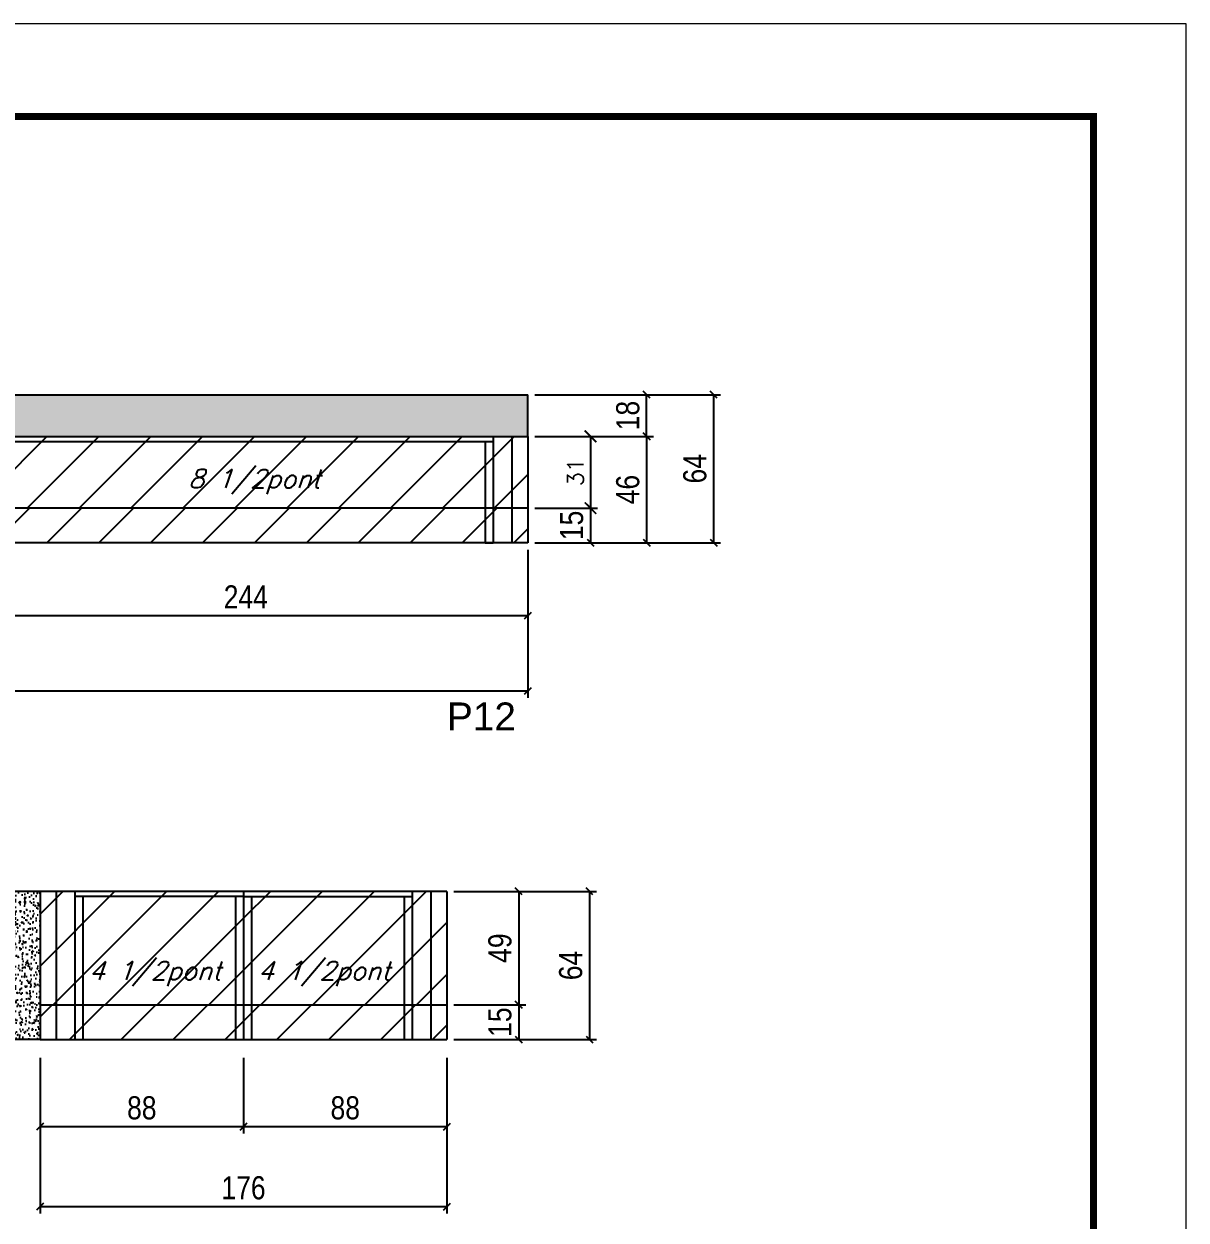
# Model space of a CAD drawing. Extents: x -10448 to -1189, y -11772 to 17235.
# Drawn here: x -9466 to -8963, y 12881 to 13399 of the extents above; entities that cross this region are included whole.
import ezdxf

# ---------------------------------------------------------------- set-up
doc = ezdxf.new("R2010")
doc.units = 0
doc.linetypes.add('DASHED', pattern=[0.75, 0.5, -0.25])
for name, color, linetype in [('5', 5, 'Continuous'), ('COTA', 241, 'Continuous'), ('Painéis', 200, 'Continuous'), ('Reaproveitamento', 251, 'Continuous'), ('SARR_2.2x7', 40, 'Continuous'), ('SARR_3.5x7', 81, 'Continuous'), ('texto', 7, 'Continuous')]:
    doc.layers.add(name, color=color, linetype=linetype)
doc.layers.add('Folhas', color=255, linetype='Continuous', lineweight=9)
doc.layers.add('SARRAFO DE PRESSAO', color=251, linetype='DASHED', lineweight=9)
doc.styles.add('COTA TECNICA', font='techl___.ttf', dxfattribs={"height": 10})
doc.styles.add('Romans', font='romans.shx')
doc.styles.get("Standard").update_dxf_attribs({"font": 'arial.ttf'})
doc.dimstyles.new('Cota Paínel', dxfattribs={"dimtxt": 7, "dimasz": 5, "dimexe": 3, "dimexo": 3, "dimgap": 3, "dimtad": 1, "dimdec": 1, "dimzin": 12, "dimdsep": 46, "dimtxsty": 'Romans', "dimblk": 'ARCHTICK', "dimcen": 0, "dimclrd": 4, "dimclre": 4, "dimclrt": 1, "dimadec": 1, "dimazin": 3, "dimtfac": 1, "dimtdec": 1, "dimtmove": 0, "dimatfit": 3, "dimldrblk": 'OBLIQUE', "dimfxl": 1, "dimtolj": 1, "dimtzin": 12, "dimarcsym": 0})
doc.dimstyles.new('PAINEL', dxfattribs={"dimtxt": 10, "dimasz": 3, "dimexe": 3, "dimexo": 3, "dimgap": 3, "dimtad": 1, "dimdec": 1, "dimzin": 12, "dimdsep": 46, "dimtxsty": 'COTA TECNICA', "dimblk1": 'OBLIQUE', "dimblk2": 'OBLIQUE', "dimsah": 1, "dimcen": 0.9, "dimclrd": 4, "dimclre": 4, "dimclrt": 240, "dimadec": 1, "dimazin": 3, "dimtfac": 1, "dimtdec": 1, "dimtmove": 0, "dimatfit": 3, "dimfxl": 1, "dimtolj": 1, "dimtzin": 12, "dimarcsym": 0})
pattern_1 = [(45, (-1593.5, 0), (-11.22532, 11.22532), [])]

# ---------------------------------------------------------------- blocks, each defined once
blk = doc.blocks.new('9999999999')
at = {"layer": 'Folhas'}
blk.add_lwpolyline([(98138.98, 34190.21), (99623.98, 34190.21), (99623.98, 35240.21), (98138.98, 35240.21)], close=True, dxfattribs=at)
at = {"layer": 'Folhas', "color": 30, "const_width": 3}
blk.add_lwpolyline([(98213.98, 34230.21), (99583.98, 34230.21), (99583.98, 35200.21), (98213.98, 35200.21)], close=True, dxfattribs=at)
blk = doc.blocks.new('_ArchTick')
at = {"color": 0, "linetype": 'ByBlock', "const_width": 0.15}
blk.add_lwpolyline([(-0.5, -0.5), (0.5, 0.5)], dxfattribs=at)
blk = doc.blocks.new('*D254')
at = {"layer": 'COTA', "color": 4, "lineweight": -2, "transparency": 16777216}
for p, q in [((-9245.01, 13220.16), (-9217.92, 13220.16)), ((-9220.92, 13220.16), (-9220.92, 13189.16)), ((-9245.01, 13189.16), (-9217.92, 13189.16))]:
    blk.add_line(p, q, dxfattribs=at)
at = {"layer": 'Defpoints', "color": 0, "transparency": 16777216}
for p in [(-9248.01, 13220.16), (-9248.01, 13189.16), (-9220.92, 13189.16)]:
    blk.add_point(p, dxfattribs=at)
at = {"layer": 'COTA', "color": 4, "lineweight": -2, "transparency": 16777216, "xscale": 5, "yscale": 5, "zscale": 5}
for p, rotation in [((-9220.92, 13220.16), 90), ((-9220.92, 13189.16), 270)]:
    blk.add_blockref('_ArchTick', p, dxfattribs=dict(at, rotation=rotation))
at = {"layer": 'COTA', "color": 1, "transparency": 16777216, "insert": (-9227.42, 13204.66), "char_height": 7, "attachment_point": 5, "rotation": 90, "style": 'Romans'}
blk.add_mtext('\\A1;31', dxfattribs=at)
blk = doc.blocks.new('_Oblique')
at = {"color": 0, "linetype": 'ByBlock', "lineweight": -2}
blk.add_line((-0.5, -0.5), (0.5, 0.5), dxfattribs=at)
blk = doc.blocks.new('*D257')
at = {"layer": 'COTA', "color": 4, "linetype": 'ByBlock', "lineweight": -2, "transparency": 16777216}
for p, q in [((-9492.01, 13171.16), (-9492.01, 13139.7)), ((-9248.01, 13171.16), (-9248.01, 13139.7)), ((-9492.01, 13142.7), (-9248.01, 13142.7))]:
    blk.add_line(p, q, dxfattribs=at)
at = {"layer": 'Defpoints', "color": 0, "linetype": 'ByBlock', "transparency": 16777216}
for p in [(-9492.01, 13174.16), (-9248.01, 13174.16), (-9248.01, 13142.7)]:
    blk.add_point(p, dxfattribs=at)
at = {"layer": 'COTA', "color": 4, "linetype": 'ByBlock', "lineweight": -2, "transparency": 16777216, "xscale": 3, "yscale": 3, "zscale": 3, "rotation": 180}
blk.add_blockref('_Oblique', (-9492.01, 13142.7), dxfattribs=at)
at = {"layer": 'COTA', "color": 4, "linetype": 'ByBlock', "lineweight": -2, "transparency": 16777216, "xscale": 3, "yscale": 3, "zscale": 3}
blk.add_blockref('_Oblique', (-9248.01, 13142.7), dxfattribs=at)
at = {"layer": 'COTA', "color": 240, "linetype": 'ByBlock', "transparency": 16777216, "insert": (-9370.01, 13150.77), "char_height": 10, "attachment_point": 5, "style": 'COTA TECNICA'}
blk.add_mtext('\\A1;244', dxfattribs=at)
blk = doc.blocks.new('*D258')
at = {"layer": 'COTA', "color": 4, "linetype": 'ByBlock', "lineweight": -2, "transparency": 16777216}
for p, q in [((-9817.01, 13156.16), (-9817.01, 13107.14)), ((-9248.01, 13156.16), (-9248.01, 13107.14)), ((-9817.01, 13110.14), (-9248.01, 13110.14))]:
    blk.add_line(p, q, dxfattribs=at)
at = {"layer": 'Defpoints', "color": 0, "linetype": 'ByBlock', "transparency": 16777216}
for p in [(-9817.01, 13159.16), (-9248.01, 13159.16), (-9248.01, 13110.14)]:
    blk.add_point(p, dxfattribs=at)
at = {"layer": 'COTA', "color": 4, "linetype": 'ByBlock', "lineweight": -2, "transparency": 16777216, "xscale": 3, "yscale": 3, "zscale": 3, "rotation": 180}
blk.add_blockref('_Oblique', (-9817.01, 13110.14), dxfattribs=at)
at = {"layer": 'COTA', "color": 4, "linetype": 'ByBlock', "lineweight": -2, "transparency": 16777216, "xscale": 3, "yscale": 3, "zscale": 3}
blk.add_blockref('_Oblique', (-9248.01, 13110.14), dxfattribs=at)
at = {"layer": 'COTA', "color": 240, "linetype": 'ByBlock', "transparency": 16777216, "insert": (-9542.01, 13118.28), "char_height": 10, "attachment_point": 5, "style": 'COTA TECNICA'}
blk.add_mtext('\\A1;569', dxfattribs=at)
blk = doc.blocks.new('*D269')
at = {"layer": 'COTA', "color": 4, "linetype": 'ByBlock', "lineweight": -2, "transparency": 16777216}
for p, q in [((-9245.01, 13238.16), (-9193.64, 13238.16)), ((-9196.64, 13220.16), (-9196.64, 13238.16)), ((-9245.01, 13220.16), (-9193.64, 13220.16))]:
    blk.add_line(p, q, dxfattribs=at)
at = {"layer": 'Defpoints', "color": 0, "linetype": 'ByBlock', "transparency": 16777216}
for p in [(-9248.01, 13238.16), (-9196.64, 13238.16), (-9248.01, 13220.16)]:
    blk.add_point(p, dxfattribs=at)
at = {"layer": 'COTA', "color": 4, "linetype": 'ByBlock', "lineweight": -2, "transparency": 16777216, "xscale": 3, "yscale": 3, "zscale": 3}
for p, rotation in [((-9196.64, 13238.16), 90), ((-9196.64, 13220.16), 270)]:
    blk.add_blockref('_Oblique', p, dxfattribs=dict(at, rotation=rotation))
at = {"layer": 'COTA', "color": 240, "linetype": 'ByBlock', "transparency": 16777216, "insert": (-9204.74, 13229.16), "char_height": 10, "attachment_point": 5, "rotation": 90, "style": 'COTA TECNICA'}
blk.add_mtext('\\A1;18', dxfattribs=at)
blk = doc.blocks.new('*D259')
at = {"layer": 'COTA', "color": 4, "linetype": 'ByBlock', "lineweight": -2, "transparency": 16777216}
for p, q in [((-9245.01, 13238.16), (-9164.64, 13238.16)), ((-9167.64, 13238.16), (-9167.64, 13174.16)), ((-9245.01, 13174.16), (-9164.64, 13174.16))]:
    blk.add_line(p, q, dxfattribs=at)
at = {"layer": 'Defpoints', "color": 0, "linetype": 'ByBlock', "transparency": 16777216}
for p in [(-9248.01, 13238.16), (-9248.01, 13174.16), (-9167.64, 13174.16)]:
    blk.add_point(p, dxfattribs=at)
at = {"layer": 'COTA', "color": 4, "linetype": 'ByBlock', "lineweight": -2, "transparency": 16777216, "xscale": 3, "yscale": 3, "zscale": 3}
for p, rotation in [((-9167.64, 13238.16), 90), ((-9167.64, 13174.16), 270)]:
    blk.add_blockref('_Oblique', p, dxfattribs=dict(at, rotation=rotation))
at = {"layer": 'COTA', "color": 240, "linetype": 'ByBlock', "transparency": 16777216, "insert": (-9175.74, 13206.16), "char_height": 10, "attachment_point": 5, "rotation": 90, "style": 'COTA TECNICA'}
blk.add_mtext('\\A1;64', dxfattribs=at)
blk = doc.blocks.new('*D239')
at = {"layer": 'COTA', "color": 4, "linetype": 'ByBlock', "lineweight": -2, "transparency": 16777216}
for p, q in [((-9371.01, 12951.39), (-9371.01, 12918.69)), ((-9283.01, 12951.39), (-9283.01, 12918.69)), ((-9283.01, 12921.69), (-9371.01, 12921.69))]:
    blk.add_line(p, q, dxfattribs=at)
at = {"layer": 'Defpoints', "color": 0, "linetype": 'ByBlock', "transparency": 16777216}
for p in [(-9371.01, 12954.39), (-9283.01, 12954.39), (-9371.01, 12921.69)]:
    blk.add_point(p, dxfattribs=at)
at = {"layer": 'COTA', "color": 4, "linetype": 'ByBlock', "lineweight": -2, "transparency": 16777216, "xscale": 3, "yscale": 3, "zscale": 3, "rotation": 180}
blk.add_blockref('_Oblique', (-9371.01, 12921.69), dxfattribs=at)
at = {"layer": 'COTA', "color": 4, "linetype": 'ByBlock', "lineweight": -2, "transparency": 16777216, "xscale": 3, "yscale": 3, "zscale": 3}
blk.add_blockref('_Oblique', (-9283.01, 12921.69), dxfattribs=at)
at = {"layer": 'COTA', "color": 240, "linetype": 'ByBlock', "transparency": 16777216, "insert": (-9327.01, 12929.78), "char_height": 10, "attachment_point": 5, "style": 'COTA TECNICA'}
blk.add_mtext('\\A1;88', dxfattribs=at)
blk = doc.blocks.new('*D240')
at = {"layer": 'COTA', "color": 4, "linetype": 'ByBlock', "lineweight": -2, "transparency": 16777216}
for p, q in [((-9459.01, 12951.39), (-9459.01, 12918.69)), ((-9371.01, 12951.39), (-9371.01, 12918.69)), ((-9371.01, 12921.69), (-9459.01, 12921.69))]:
    blk.add_line(p, q, dxfattribs=at)
at = {"layer": 'Defpoints', "color": 0, "linetype": 'ByBlock', "transparency": 16777216}
for p in [(-9459.01, 12954.39), (-9371.01, 12954.39), (-9459.01, 12921.69)]:
    blk.add_point(p, dxfattribs=at)
at = {"layer": 'COTA', "color": 4, "linetype": 'ByBlock', "lineweight": -2, "transparency": 16777216, "xscale": 3, "yscale": 3, "zscale": 3, "rotation": 180}
blk.add_blockref('_Oblique', (-9459.01, 12921.69), dxfattribs=at)
at = {"layer": 'COTA', "color": 4, "linetype": 'ByBlock', "lineweight": -2, "transparency": 16777216, "xscale": 3, "yscale": 3, "zscale": 3}
blk.add_blockref('_Oblique', (-9371.01, 12921.69), dxfattribs=at)
at = {"layer": 'COTA', "color": 240, "linetype": 'ByBlock', "transparency": 16777216, "insert": (-9415.01, 12929.78), "char_height": 10, "attachment_point": 5, "style": 'COTA TECNICA'}
blk.add_mtext('\\A1;88', dxfattribs=at)
blk = doc.blocks.new('*D241')
at = {"layer": 'COTA', "color": 4, "linetype": 'ByBlock', "lineweight": -2, "transparency": 16777216}
for p, q in [((-9459.01, 12921.39), (-9459.01, 12884.1)), ((-9283.01, 12921.39), (-9283.01, 12884.1)), ((-9283.01, 12887.1), (-9459.01, 12887.1))]:
    blk.add_line(p, q, dxfattribs=at)
at = {"layer": 'Defpoints', "color": 0, "linetype": 'ByBlock', "transparency": 16777216}
for p in [(-9459.01, 12924.39), (-9283.01, 12924.39), (-9459.01, 12887.1)]:
    blk.add_point(p, dxfattribs=at)
at = {"layer": 'COTA', "color": 4, "linetype": 'ByBlock', "lineweight": -2, "transparency": 16777216, "xscale": 3, "yscale": 3, "zscale": 3, "rotation": 180}
blk.add_blockref('_Oblique', (-9459.01, 12887.1), dxfattribs=at)
at = {"layer": 'COTA', "color": 4, "linetype": 'ByBlock', "lineweight": -2, "transparency": 16777216, "xscale": 3, "yscale": 3, "zscale": 3}
blk.add_blockref('_Oblique', (-9283.01, 12887.1), dxfattribs=at)
at = {"layer": 'COTA', "color": 240, "linetype": 'ByBlock', "transparency": 16777216, "insert": (-9371.01, 12895.2), "char_height": 10, "attachment_point": 5, "style": 'COTA TECNICA'}
blk.add_mtext('\\A1;176', dxfattribs=at)
blk = doc.blocks.new('*D262')
at = {"layer": 'COTA', "color": 4, "linetype": 'ByBlock', "lineweight": -2, "transparency": 16777216}
for p, q in [((-9280.01, 13023.39), (-9218.35, 13023.39)), ((-9221.35, 13023.39), (-9221.35, 12959.39)), ((-9280.01, 12959.39), (-9218.35, 12959.39))]:
    blk.add_line(p, q, dxfattribs=at)
at = {"layer": 'Defpoints', "color": 0, "linetype": 'ByBlock', "transparency": 16777216}
for p in [(-9283.01, 13023.39), (-9283.01, 12959.39), (-9221.35, 12959.39)]:
    blk.add_point(p, dxfattribs=at)
at = {"layer": 'COTA', "color": 4, "linetype": 'ByBlock', "lineweight": -2, "transparency": 16777216, "xscale": 3, "yscale": 3, "zscale": 3}
for p, rotation in [((-9221.35, 13023.39), 90), ((-9221.35, 12959.39), 270)]:
    blk.add_blockref('_Oblique', p, dxfattribs=dict(at, rotation=rotation))
at = {"layer": 'COTA', "color": 240, "linetype": 'ByBlock', "transparency": 16777216, "insert": (-9229.45, 12991.39), "char_height": 10, "attachment_point": 5, "rotation": 90, "style": 'COTA TECNICA'}
blk.add_mtext('\\A1;64', dxfattribs=at)
blk = doc.blocks.new('*D264')
at = {"layer": 'COTA', "color": 4, "lineweight": -2, "transparency": 16777216}
for p, q in [((-9245.01, 13189.16), (-9217.92, 13189.16)), ((-9220.92, 13189.16), (-9220.92, 13174.16)), ((-9245.01, 13174.16), (-9217.92, 13174.16))]:
    blk.add_line(p, q, dxfattribs=at)
at = {"layer": 'Defpoints', "color": 0, "transparency": 16777216}
for p in [(-9248.01, 13189.16), (-9248.01, 13174.16), (-9220.92, 13174.16)]:
    blk.add_point(p, dxfattribs=at)
at = {"layer": 'COTA', "color": 4, "lineweight": -2, "transparency": 16777216, "xscale": 3, "yscale": 3, "zscale": 3}
for p, rotation in [((-9220.92, 13189.16), 90), ((-9220.92, 13174.16), 270)]:
    blk.add_blockref('_Oblique', p, dxfattribs=dict(at, rotation=rotation))
at = {"layer": 'COTA', "color": 240, "transparency": 16777216, "insert": (-9229.03, 13181.66), "char_height": 10, "attachment_point": 5, "rotation": 90, "style": 'COTA TECNICA'}
blk.add_mtext('\\A1;15', dxfattribs=at)
blk = doc.blocks.new('*D265')
at = {"layer": 'COTA', "color": 4, "lineweight": -2, "transparency": 16777216}
for p, q in [((-9245.01, 13220.16), (-9193.64, 13220.16)), ((-9196.64, 13220.16), (-9196.64, 13174.16)), ((-9245.01, 13174.16), (-9193.64, 13174.16))]:
    blk.add_line(p, q, dxfattribs=at)
at = {"layer": 'Defpoints', "color": 0, "transparency": 16777216}
for p in [(-9248.01, 13220.16), (-9248.01, 13174.16), (-9196.64, 13174.16)]:
    blk.add_point(p, dxfattribs=at)
at = {"layer": 'COTA', "color": 4, "lineweight": -2, "transparency": 16777216, "xscale": 3, "yscale": 3, "zscale": 3}
for p, rotation in [((-9196.64, 13220.16), 90), ((-9196.64, 13174.16), 270)]:
    blk.add_blockref('_Oblique', p, dxfattribs=dict(at, rotation=rotation))
at = {"layer": 'COTA', "color": 240, "transparency": 16777216, "insert": (-9204.75, 13197.16), "char_height": 10, "attachment_point": 5, "rotation": 90, "style": 'COTA TECNICA'}
blk.add_mtext('\\A1;46', dxfattribs=at)
blk = doc.blocks.new('*D267')
at = {"layer": 'COTA', "color": 4, "lineweight": -2, "transparency": 16777216}
for p, q in [((-9280.01, 13023.39), (-9248.95, 13023.39)), ((-9251.95, 13023.39), (-9251.95, 12974.39)), ((-9280.01, 12974.39), (-9248.95, 12974.39))]:
    blk.add_line(p, q, dxfattribs=at)
at = {"layer": 'Defpoints', "color": 0, "transparency": 16777216}
for p in [(-9283.01, 13023.39), (-9283.01, 12974.39), (-9251.95, 12974.39)]:
    blk.add_point(p, dxfattribs=at)
at = {"layer": 'COTA', "color": 4, "lineweight": -2, "transparency": 16777216, "xscale": 3, "yscale": 3, "zscale": 3}
for p, rotation in [((-9251.95, 13023.39), 90), ((-9251.95, 12974.39), 270)]:
    blk.add_blockref('_Oblique', p, dxfattribs=dict(at, rotation=rotation))
at = {"layer": 'COTA', "color": 240, "transparency": 16777216, "insert": (-9260.05, 12998.89), "char_height": 10, "attachment_point": 5, "rotation": 90, "style": 'COTA TECNICA'}
blk.add_mtext('\\A1;49', dxfattribs=at)
blk = doc.blocks.new('*D268')
at = {"layer": 'COTA', "color": 4, "lineweight": -2, "transparency": 16777216}
for p, q in [((-9280.01, 12974.39), (-9248.95, 12974.39)), ((-9251.95, 12974.39), (-9251.95, 12959.39)), ((-9280.01, 12959.39), (-9248.95, 12959.39))]:
    blk.add_line(p, q, dxfattribs=at)
at = {"layer": 'Defpoints', "color": 0, "transparency": 16777216}
for p in [(-9283.01, 12974.39), (-9283.01, 12959.39), (-9251.95, 12959.39)]:
    blk.add_point(p, dxfattribs=at)
at = {"layer": 'COTA', "color": 4, "lineweight": -2, "transparency": 16777216, "xscale": 3, "yscale": 3, "zscale": 3}
for p, rotation in [((-9251.95, 12974.39), 90), ((-9251.95, 12959.39), 270)]:
    blk.add_blockref('_Oblique', p, dxfattribs=dict(at, rotation=rotation))
at = {"layer": 'COTA', "color": 240, "transparency": 16777216, "insert": (-9260.06, 12966.89), "char_height": 10, "attachment_point": 5, "rotation": 90, "style": 'COTA TECNICA'}
blk.add_mtext('\\A1;15', dxfattribs=at)

msp = doc.modelspace()

# ---------------------------------------------------------------- hatches: boundary and pattern name
at = {"layer": 'COTA', "linetype": 'ByBlock'}
h = msp.add_hatch(dxfattribs=at)
h.set_pattern_fill('AR-CONC', color=256, scale=0.03)
h.set_pattern_definition([(50, (-142652.7827, -19539.893), (5.46554007, -0.47817257), [0.5715, -6.2865]), (355, (-142652.7827, -19539.893), (-1.05730264, 5.73170536), [0.4572, -5.02921753]), (100.4514447, (-142652.327, -19539.9327), (4.40823741, 5.25353256), [0.48570026, -5.34270734]), (46.1842, (-142652.783, -19538.369), (8.13237123, -1.26126984), [0.85725, -9.42975]), (96.6355576, (-142652.105, -19538.474), (7.122124, 7.42278374), [0.7285507, -8.01406824]), (351.184151, (-142652.783, -19538.369), (7.122124, 7.42278374), [0.685799, -7.54379196]), (21, (-142652.0207, -19538.75), (4.54843174, -3.06795595), [0.5715, -6.2865]), (326, (-142652.0207, -19538.75), (1.85406085, 5.52563898), [0.4572, -5.0292]), (71.451445, (-142651.6417, -19539.0055), (6.40249258, 2.45768307), [0.48570026, -5.34269813]), (37.5, (-142652.7827, -19539.8929), (0.092658098, 2.536651166), [0, -4.96824, 0, -5.1054, 0, -5.04825]), (7.5, (-142652.7827, -19539.8929), (2.004589875, 3.005417245), [0, -2.91084, 0, -4.85394, 0, -1.92405]), (327.5, (-142654.482, -19539.8929), (4.067717855, -0.17186232), [0, -1.905, 0, -5.9436, 0, -7.8867]), (317.5, (-142655.244, -19539.893), (4.44387544, 0.76279473), [0, -2.4765, 0, -3.94716, 0, -5.6007])])
h.paths.add_polyline_path([(-9817.01, 13238.16), (-9817.01, 13220.16), (-9248.01, 13220.16), (-9248.01, 13238.16)])
h = msp.add_hatch(dxfattribs=at)
h.set_pattern_fill('AR-CONC', color=256, scale=0.03)
h.set_pattern_definition([(50, (-142647.7827, -18395.9775), (5.46554007, -0.47817257), [0.5715, -6.2865]), (355, (-142647.7827, -18395.9775), (-1.05730264, 5.73170536), [0.4572, -5.02921753]), (100.4514447, (-142647.327, -18396.0174), (4.40823741, 5.25353256), [0.48570026, -5.34270734]), (46.1842, (-142647.783, -18394.4535), (8.13237123, -1.26126984), [0.85725, -9.42975]), (96.6355576, (-142647.105, -18394.559), (7.122124, 7.42278374), [0.7285507, -8.01406824]), (351.184151, (-142647.783, -18394.4535), (7.122124, 7.42278374), [0.685799, -7.54379196]), (21, (-142647.0207, -18394.8345), (4.54843174, -3.06795595), [0.5715, -6.2865]), (326, (-142647.0207, -18394.8345), (1.85406085, 5.52563898), [0.4572, -5.0292]), (71.451445, (-142646.6417, -18395.09), (6.40249258, 2.45768307), [0.48570026, -5.34269813]), (37.5, (-142647.7827, -18395.9775), (0.092658098, 2.536651166), [0, -4.96824, 0, -5.1054, 0, -5.04825]), (7.5, (-142647.7827, -18395.9775), (2.004589875, 3.005417245), [0, -2.91084, 0, -4.85394, 0, -1.92405]), (327.5, (-142649.482, -18395.9775), (4.067717855, -0.17186232), [0, -1.905, 0, -5.9436, 0, -7.8867]), (317.5, (-142650.244, -18395.9775), (4.44387544, 0.76279473), [0, -2.4765, 0, -3.94716, 0, -5.6007])])
h.paths.add_polyline_path([(-9473.01, 12959.39), (-9459.01, 12959.39), (-9459.01, 13023.39), (-9473.01, 13023.39)])
at = {"layer": 'Reaproveitamento'}
h = msp.add_hatch(dxfattribs=at)
h.set_pattern_fill('ANSI31', color=256, scale=5)
h.set_pattern_definition([(45, (-1617.5, 0), (-11.22532, 11.22532), [])])
h.paths.add_polyline_path([(-9248.01, 13189.16), (-9248.01, 13220.16), (-9492.01, 13220.16), (-9492.01, 13189.16)])
h = msp.add_hatch(dxfattribs=at)
h.set_pattern_fill('ANSI31', color=256, scale=5)
h.paths.add_polyline_path([(-9492.01, 13189.16), (-9492.01, 13174.16), (-9248.01, 13174.16), (-9248.01, 13189.16)])
h = msp.add_hatch(dxfattribs=at)
h.set_pattern_fill('ANSI31', color=256, scale=5)
h.set_pattern_definition(pattern_1)
h.paths.add_polyline_path([(-9371.01, 12974.39), (-9371.01, 13023.39), (-9459.01, 13023.39), (-9459.01, 12974.39)])
h = msp.add_hatch(dxfattribs=at)
h.set_pattern_fill('ANSI31', color=256, scale=5)
h.set_pattern_definition(pattern_1)
h.paths.add_polyline_path([(-9283.01, 12974.39), (-9283.01, 13023.39), (-9371.01, 13023.39), (-9371.01, 12974.39)])
h = msp.add_hatch(dxfattribs=at)
h.set_pattern_fill('ANSI31', color=256, scale=5)
h.paths.add_polyline_path([(-9371.01, 12959.39), (-9371.01, 12974.39), (-9459.01, 12974.39), (-9459.01, 12959.39)])
h = msp.add_hatch(dxfattribs=at)
h.set_pattern_fill('ANSI31', color=256, scale=5)
h.paths.add_polyline_path([(-9283.01, 12959.39), (-9283.01, 12974.39), (-9371.01, 12974.39), (-9371.01, 12959.39)])

# ---------------------------------------------------------------- linework, layer by layer
at = {"layer": 'COTA', "linetype": 'ByBlock'}
for p, q in [((-9817.01, 13238.16), (-9248.01, 13238.16)), ((-9248.01, 13220.16), (-9248.01, 13238.16)), ((-9459.01, 13023.39), (-9473.01, 13023.39)), ((-9459.01, 12959.39), (-9473.01, 12959.39))]:
    msp.add_line(p, q, dxfattribs=at)
at = {"layer": 'Painéis'}
for p, q in [((-9817.01, 13220.16), (-9248.01, 13220.16)), ((-9248.01, 13220.16), (-9248.01, 13174.16)), ((-9248.01, 13189.16), (-9817.01, 13189.16)), ((-9248.01, 13174.16), (-9817.01, 13174.16)), ((-9283.01, 13023.39), (-9459.01, 13023.39)), ((-9459.01, 13023.39), (-9459.01, 12959.39)), ((-9371.01, 13023.39), (-9371.01, 12959.39)), ((-9283.01, 13023.39), (-9283.01, 12959.39)), ((-9459.01, 12974.39), (-9283.01, 12974.39)), ((-9459.01, 12959.39), (-9283.01, 12959.39))]:
    msp.add_line(p, q, dxfattribs=at)
at = {"layer": 'SARR_2.2x7', "linetype": 'Continuous'}
for p, q in [((-9255.01, 13220.16), (-9255.01, 13189.16)), ((-9492.01, 13217.96), (-9263.01, 13217.96)), ((-9255.01, 13189.16), (-9255.01, 13174.16)), ((-9452.01, 13023.39), (-9452.01, 12974.39)), ((-9290.01, 13023.39), (-9290.01, 12974.39)), ((-9371.01, 13021.19), (-9444.01, 13021.19)), ((-9371.01, 13021.19), (-9298.01, 13021.19)), ((-9452.01, 12974.39), (-9452.01, 12959.39)), ((-9290.01, 12974.39), (-9290.01, 12959.39))]:
    msp.add_line(p, q, dxfattribs=at)
at = {"layer": 'SARR_3.5x7'}
for p, q in [((-9263.01, 13220.16), (-9263.01, 13174.16)), ((-9266.51, 13217.96), (-9266.51, 13174.16)), ((-9266.51, 13174.16), (-9263.01, 13174.16)), ((-9444.01, 13023.39), (-9444.01, 12959.39)), ((-9298.01, 13023.39), (-9298.01, 12959.39)), ((-9440.51, 13021.19), (-9440.51, 12959.39)), ((-9374.51, 13021.19), (-9374.51, 12959.39)), ((-9367.51, 13021.19), (-9367.51, 12959.39)), ((-9301.51, 13021.19), (-9301.51, 12959.39)), ((-9371.01, 12974.39), (-9371.01, 12959.39)), ((-9444.01, 12959.39), (-9440.51, 12959.39)), ((-9374.51, 12959.39), (-9367.51, 12959.39)), ((-9301.51, 12959.39), (-9298.01, 12959.39))]:
    msp.add_line(p, q, dxfattribs=at)

# ---------------------------------------------------------------- block references
at = {"layer": 'SARRAFO DE PRESSAO', "color": 6, "linetype": 'ByBlock'}
msp.add_blockref('9999999999', (-108587.26, -21841.7), dxfattribs=at)

# ---------------------------------------------------------------- texts
at = {"layer": '5', "linetype": 'Continuous'}
msp.add_text('P12', height=12, rotation=0, dxfattribs=at).set_placement((-9283, 13093.1))
at = {"layer": 'texto', "color": 2, "char_height": 8, "attachment_point": 5, "style": 'Romans'}
for s, insert in [('{\\Q19;\\C256;8 1/2pont}', (-9366.34, 13200.54)), ('{\\Q19;\\C256;4 1/2pont}', (-9409.31, 12987.83)), ('{\\Q19;\\C256;4 1/2pont}', (-9336.22, 12987.83))]:
    msp.add_mtext(s, dxfattribs=dict(at, insert=insert))

# ---------------------------------------------------------------- dimensions: what is measured, and where the dimension line sits
at = {"layer": 'COTA', "linetype": 'ByBlock'}
for base, p1, p2, angle, picture, middle in [((-9196.64, 13238.16), (-9248.01, 13220.16), (-9248.01, 13238.16), 90, '*D269', (-9204.74, 13229.16)), ((-9167.64, 13174.16), (-9248.01, 13238.16), (-9248.01, 13174.16), 90, '*D259', (-9175.74, 13206.16)), ((-9221.35, 12959.39), (-9283.01, 13023.39), (-9283.01, 12959.39), 90, '*D262', (-9229.45, 12991.39)), ((-9371.01, 12921.69), (-9283.01, 12954.39), (-9371.01, 12954.39), 180, '*D239', (-9327.01, 12929.78)), ((-9459.01, 12887.1), (-9283.01, 12924.39), (-9459.01, 12924.39), 180, '*D241', (-9371.01, 12895.2))]:
    dim = msp.add_linear_dim(base=base, p1=p1, p2=p2, angle=angle, dimstyle='PAINEL', dxfattribs=at)
    dim.commit()
    dim.dimension.update_dxf_attribs({"geometry": picture, "text_midpoint": middle})
at = {"layer": 'COTA'}
for base, p1, p2, dimstyle, picture, middle in [((-9220.92, 13189.16), (-9248.01, 13220.16), (-9248.01, 13189.16), 'Cota Paínel', '*D254', (-9227.42, 13204.66)), ((-9196.64, 13174.16), (-9248.01, 13220.16), (-9248.01, 13174.16), 'PAINEL', '*D265', (-9204.75, 13197.16)), ((-9251.95, 12974.39), (-9283.01, 13023.39), (-9283.01, 12974.39), 'PAINEL', '*D267', (-9260.05, 12998.89))]:
    dim = msp.add_linear_dim(base=base, p1=p1, p2=p2, angle=90, dimstyle=dimstyle, dxfattribs=at)
    dim.commit()
    dim.dimension.update_dxf_attribs({"geometry": picture, "text_midpoint": middle})
for base, p1, p2, picture, middle in [((-9220.92, 13174.16), (-9248.01, 13189.16), (-9248.01, 13174.16), '*D264', (-9220.92, 13181.66)), ((-9251.95, 12959.39), (-9283.01, 12974.39), (-9283.01, 12959.39), '*D268', (-9251.95, 12966.89))]:
    dim = msp.add_linear_dim(base=base, p1=p1, p2=p2, angle=90, dimstyle='PAINEL', dxfattribs=at)
    dim.commit()
    dim.dimension.update_dxf_attribs({"geometry": picture, "text_midpoint": middle, "dimtype": 160})
at = {"layer": 'COTA', "linetype": 'ByBlock'}
dim = msp.add_linear_dim(base=(-9248.01, 13142.7), p1=(-9492.01, 13174.16), p2=(-9248.01, 13174.16), dimstyle='PAINEL', override={"dimtmove": 1}, dxfattribs=at)
dim.commit()
dim.dimension.update_dxf_attribs({"geometry": '*D257', "text_midpoint": (-9370.01, 13150.77)})
dim = msp.add_linear_dim(base=(-9248.01, 13110.14), p1=(-9817.01, 13159.16), p2=(-9248.01, 13159.16), dimstyle='PAINEL', dxfattribs=at)
dim.commit()
dim.dimension.update_dxf_attribs({"geometry": '*D258', "text_midpoint": (-9542.01, 13110.14), "dimtype": 160})
dim = msp.add_linear_dim(base=(-9459.01, 12921.69), p1=(-9371.01, 12954.39), p2=(-9459.01, 12954.39), angle=180, dimstyle='PAINEL', override={"dimtmove": 1}, dxfattribs=at)
dim.commit()
dim.dimension.update_dxf_attribs({"geometry": '*D240', "text_midpoint": (-9415.01, 12929.78)})

doc.saveas('drawing.dxf')
